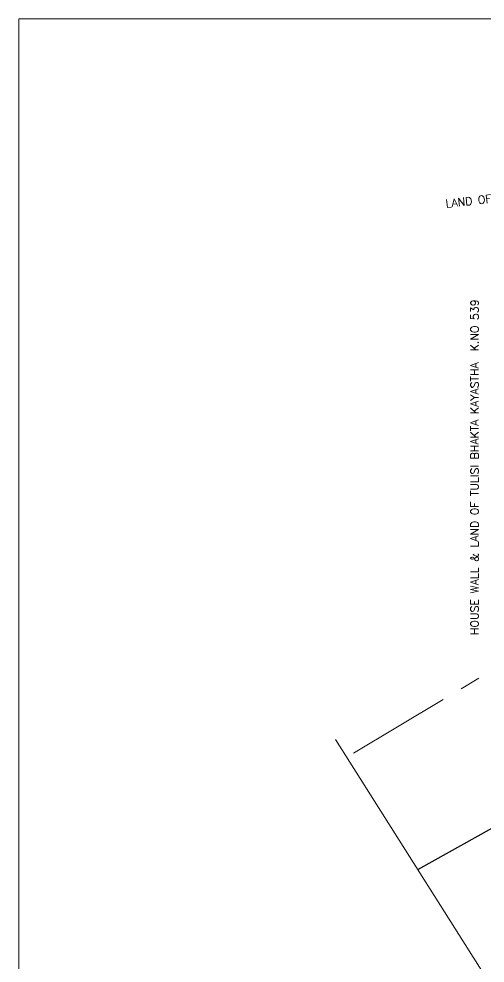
# Model space of a CAD drawing. Header units: inches. Extents: x 151827 to 158466, y -33102 to -30947.
# Drawn here: x 151827 to 152526, y -32362 to -30947 of the extents above; entities that cross this region are included whole.
import ezdxf

# ---------------------------------------------------------------- set-up
doc = ezdxf.new("R2010")
doc.units = ezdxf.units.IN
doc.header["$LTSCALE"] = 5
doc.header["$MEASUREMENT"] = 0
doc.linetypes.add('CENTER', pattern=[2, 1.25, -0.25, 0.25, -0.25])
doc.layers.add('A-WALL', color=7, linetype='Continuous', lineweight=9)
doc.layers.add('ele1', color=21, linetype='Continuous', lineweight=20)
doc.layers.add('TEXT', color=6, linetype='Continuous')
doc.layers.add('WALL', color=7, linetype='Continuous')
doc.styles.add('ROMANS', font='romans.shx', dxfattribs={"width": 0.8})

msp = doc.modelspace()

# ---------------------------------------------------------------- linework, layer by layer
at = {"layer": 'A-WALL', "color": 3, "linetype": 'CENTER', "ltscale": 25}
msp.add_line((152328.6, -32047.6, -58.2), (153513.8, -31339.3, -58.2), dxfattribs=at)
at = {"layer": 'A-WALL', "linetype": 'Continuous', "ltscale": 5, "elevation": -58.2}
msp.add_lwpolyline([(152835, -32894.8), (152584.4, -32475.5), (152590.5, -32459.6), (152570.6, -32475.8), (152575.7, -32461), (152301.4, -32027.1)], dxfattribs=at)
at = {"layer": 'ele1', "elevation": -72.7}
msp.add_lwpolyline([(151826.6, -30947.1), (154911.6, -30947.1), (154911.6, -33102.5), (151826.6, -33102.5)], close=True, dxfattribs=at)
msp.add_lwpolyline([(151826.6, -30947.1), (154911.6, -30947.1), (154911.6, -33102.5), (151826.6, -33102.5)], close=True, dxfattribs=at)
at = {"layer": 'WALL', "ltscale": 5}
msp.add_line((152424.8, -32222.3, -30.2), (153628.8, -31549.5, -59.1), dxfattribs=at)

# ---------------------------------------------------------------- texts
at = {"layer": 'TEXT', "lineweight": 9, "style": 'ROMANS'}
for s, rotation, p in [('LAND OF CHANDRA KIRAN RAJBHANDARI K.NO 366', 6.3143, (152467.3, -31230, -58.2)), ('HOUSE WALL & LAND OF TULISI BHAKTA KAYASTHA  K.NO 539', 90, (152516, -31870.7, -58.2))]:
    msp.add_text(s, height=12, rotation=rotation, dxfattribs=at).set_placement(p)

doc.saveas('drawing.dxf')
